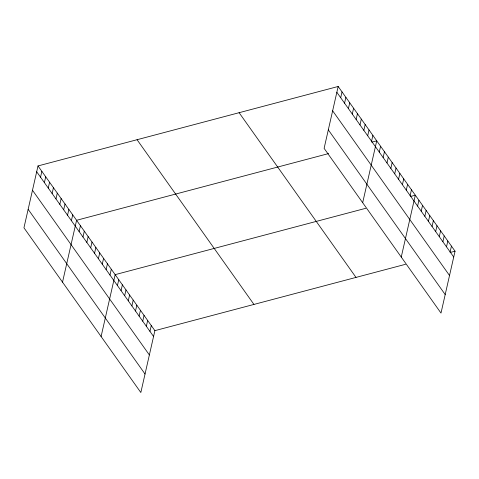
<?xml version="1.0" encoding="UTF-8"?>
<svg xmlns="http://www.w3.org/2000/svg" width="479" height="479" viewBox="0 0 479 479"><rect width="100%" height="100%" fill="white"/><g stroke="black" fill="none" stroke-linecap="round" stroke-linejoin="round"><path stroke-width="0.72" d="M38.009 165.932L23.95 227.806L140.832 392.523L154.891 330.648L38.009 165.932L338.168 86.477L455.05 251.194L440.991 313.068L324.109 148.352L338.168 86.477M40.541 177.188L41.865 171.368M44.397 182.625L45.721 176.805M48.259 188.061L49.576 182.242M52.115 193.498L53.438 187.678M55.971 198.929L57.294 193.109M59.827 204.365L61.15 198.546M63.683 209.802L65.006 203.982M67.545 215.239L68.862 209.419M71.401 220.675L72.724 214.855M62.521 282.161L76.58 220.286L328.624 153.567M79.113 231.543L80.436 225.723M82.969 236.979L84.292 231.159M86.831 242.416L88.148 236.596M90.687 247.853L92.01 242.033M94.543 253.289L95.866 247.463M98.399 258.72L99.722 252.9M102.255 264.157L103.578 258.337M106.116 269.593L107.434 263.773M109.972 275.03L111.296 269.21M101.093 336.515L115.152 274.647L365.782 208.299M117.439 285.556L118.762 279.736M121.055 290.645L122.379 284.825M124.666 295.741L125.989 289.915M128.282 300.83L129.599 295.01M131.893 305.919L133.216 300.099M135.503 311.009L136.826 305.189M139.12 316.104L140.443 310.284M142.73 321.193L144.053 315.374M146.346 326.283L147.664 320.463M149.957 331.378L151.28 325.558M340.701 97.734L342.024 91.914M344.557 103.171L345.88 97.351M348.413 108.607L349.736 102.787M352.275 114.044L353.592 108.224M356.131 119.481L357.454 113.655M359.986 124.911L361.31 119.091M363.842 130.348L365.166 124.528M367.698 135.785L369.022 129.965M371.56 141.221L372.878 135.401M362.681 202.707L376.739 140.832L371.788 142.143M379.272 152.088L380.595 146.269M383.128 157.525L384.451 151.705M386.984 162.962L388.307 157.142M390.846 168.398L392.169 162.579M394.702 173.835L396.025 168.015M398.558 179.272L399.881 173.446M402.414 184.702L403.737 178.883M406.27 190.139L407.593 184.319M410.132 195.576L411.455 189.756M401.252 257.061L415.311 195.192L410.359 196.504M417.598 206.102L418.921 200.282M421.215 211.191L422.538 205.371M424.825 216.286L426.148 210.467M428.436 221.376L429.759 215.556M432.052 226.465L433.375 220.645M435.662 231.561L436.986 225.735M439.279 236.65L440.596 230.83M442.889 241.739L444.213 235.919M446.5 246.829L447.823 241.009M450.116 251.924L451.44 246.104M154.891 330.648L405.521 264.3M450.098 252.505L455.05 251.194M336.845 92.297L453.727 257.013M332.642 110.799L449.524 275.509M328.313 129.857L445.195 294.567M239.111 112.697L355.999 277.413M137.06 139.712L253.942 304.428M36.685 171.751L153.567 336.468M32.482 190.253L149.364 354.963M28.153 209.311L145.035 374.021"/></g></svg>
